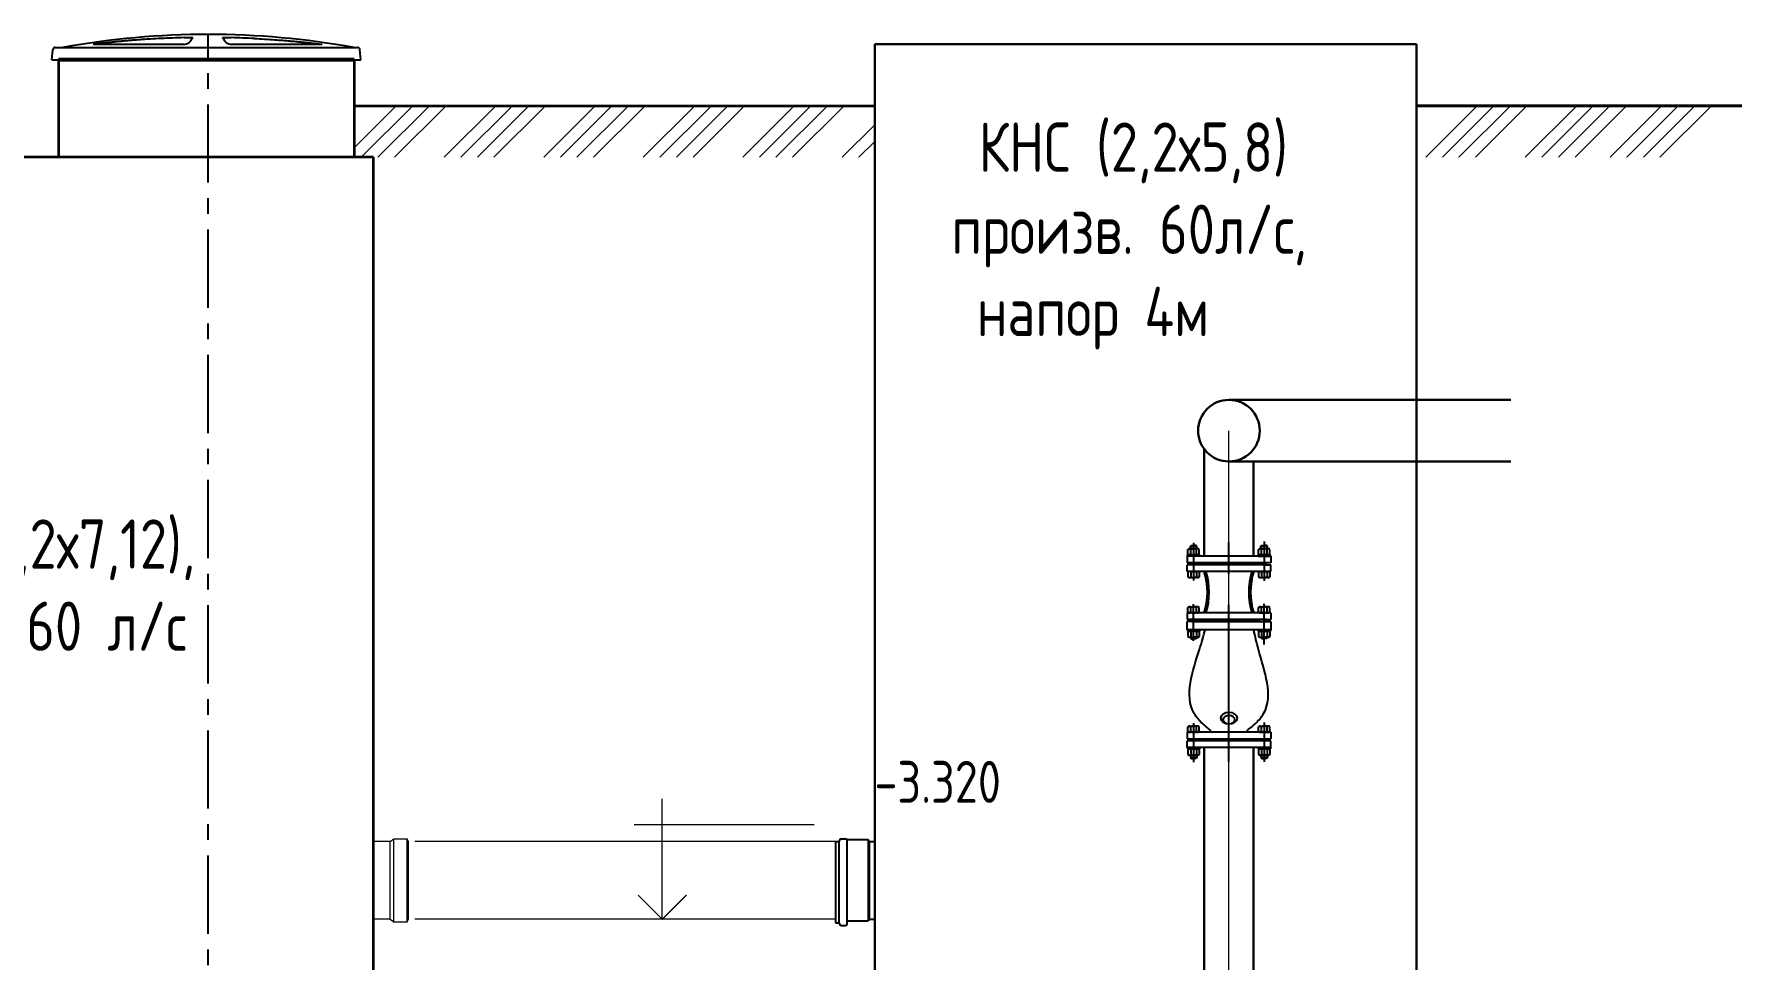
# Model space of a CAD drawing. Header units: millimetres. Extents: x 20530103 to 31271019, y 32092698 to 33532929.
# Drawn here: x 26694324 to 26701258, y 33071489 to 33075245 of the extents above; entities that cross this region are included whole.
import ezdxf

# ---------------------------------------------------------------- set-up
doc = ezdxf.new("R2010")
doc.units = ezdxf.units.MM
for name, pattern in [('CENTER', [50.8, 31.75, -6.35, 6.35, -6.35]), ('K5LT32784', [0]), ('K5LT_BASIC', [0]), ('K5LT_THIN', [0]), ('осевая', [50.8, 31.75, -6.35, 6.35, -6.35])]:
    doc.linetypes.add(name, pattern=pattern)
for name, color, linetype in [('CL', 1, 'CENTER'), ('G', 3, 'Continuous'), ('Mitat', 1, 'Continuous'), ('R', 1, 'Continuous'), ('Системный слой', 7, 'Continuous')]:
    doc.layers.add(name, color=color, linetype=linetype)
doc.layers.add('К0-элементы', color=7, linetype='Continuous', true_color=0x643232)
doc.layers.add('эколайн', color=7, linetype='Continuous', lineweight=30)
doc.styles.add('GOST 2.304', font='GOST.TTF')

msp = doc.modelspace()

# ---------------------------------------------------------------- linework, layer by layer
at = {"color": 1, "linetype": 'осевая', "lineweight": 25, "ltscale": 10}
msp.add_line((26695031.1065, 33069054.7504), (26695031.1233, 33075245.3227), dxfattribs=at)
at = {"lineweight": 30, "ltscale": 10}
for p, q in [((26697737.2372, 33075204.201), (26697737.2372, 33069354.201)), ((26699937.2372, 33075204.201), (26697737.2372, 33075204.201)), ((26699937.2372, 33069354.201), (26699937.2372, 33075204.201))]:
    msp.add_line(p, q, dxfattribs=at)
at = {"lineweight": 35}
for p, q in [((26694423.4141, 33075141.3212), (26694423.4141, 33074746.042)), ((26695623.4141, 33075141.3212), (26695623.4141, 33074746.042)), ((26695702.0601, 33074745.9122), (26692701.3529, 33074745.3492)), ((26695701.5271, 33069054.7509), (26695702.0601, 33074745.9122))]:
    msp.add_line(p, q, dxfattribs=at)
at = {"lineweight": 53}
msp.add_line((26695623.4141, 33075141.3212), (26694423.4141, 33075141.3212), dxfattribs=at)
at = {"lineweight": 40}
for p, q in [((26695623.4141, 33074953.7945), (26697737.2372, 33074954.201)), ((26699937.2372, 33074954.7488), (26701258.346, 33074954.7488))]:
    msp.add_line(p, q, dxfattribs=at)
at = {"lineweight": 20}
for p, q in [((26695623.4141, 33074784.1845), (26695793.0241, 33074953.7945)), ((26695652.4938, 33074745.9122), (26695860.3761, 33074953.7945)), ((26695719.8457, 33074745.9122), (26695927.728, 33074953.7945)), ((26695787.1978, 33074745.9122), (26695995.0801, 33074953.7945)), ((26695989.2533, 33074745.9122), (26696197.1357, 33074953.7945)), ((26696056.6053, 33074745.9122), (26696264.4876, 33074953.7945)), ((26696123.9572, 33074745.9122), (26696331.8396, 33074953.7945)), ((26696191.3093, 33074745.9122), (26696399.1917, 33074953.7945)), ((26696393.3649, 33074745.9122), (26696601.2472, 33074953.7945)), ((26696460.7168, 33074745.9122), (26696668.5991, 33074953.7945)), ((26696528.0688, 33074745.9122), (26696735.9511, 33074953.7945)), ((26696595.4209, 33074745.9122), (26696803.3032, 33074953.7945)), ((26696797.4764, 33074745.9122), (26697005.3587, 33074953.7945)), ((26696864.8283, 33074745.9122), (26697072.7107, 33074953.7945)), ((26696932.1803, 33074745.9122), (26697140.0626, 33074953.7945)), ((26696999.5324, 33074745.9122), (26697207.4147, 33074953.7945)), ((26697201.5879, 33074745.9122), (26697409.4702, 33074953.7945)), ((26697268.9399, 33074745.9122), (26697476.8222, 33074953.7945)), ((26697336.2918, 33074745.9122), (26697544.1741, 33074953.7945)), ((26697403.6439, 33074745.9122), (26697611.5262, 33074953.7945)), ((26699974.908, 33074745.9122), (26700183.7446, 33074954.7488)), ((26700042.26, 33074745.9122), (26700251.0966, 33074954.7488)), ((26700109.6119, 33074745.9122), (26700318.4485, 33074954.7488)), ((26700176.964, 33074745.9122), (26700385.8006, 33074954.7488)), ((26700379.0195, 33074745.9122), (26700587.8562, 33074954.7488)), ((26700446.3715, 33074745.9122), (26700655.2081, 33074954.7488)), ((26700513.7234, 33074745.9122), (26700722.5601, 33074954.7488)), ((26700581.0755, 33074745.9122), (26700789.9122, 33074954.7488)), ((26700723.7452, 33074745.9122), (26700932.5818, 33074954.7488)), ((26700791.0971, 33074745.9122), (26700999.9338, 33074954.7488)), ((26700858.4491, 33074745.9122), (26701067.2857, 33074954.7488)), ((26700925.8012, 33074745.9122), (26701134.6378, 33074954.7488)), ((26697605.6994, 33074745.9122), (26697737.2372, 33074877.4499)), ((26695622.9014, 33074834.7487), (26695622.9014, 33074834.7487)), ((26697673.0514, 33074745.9122), (26697737.2372, 33074810.098)), ((26699175.6519, 33069984.201), (26699175.6519, 33073636.2491)), ((26695843.6006, 33071968.7434), (26695839.3006, 33071979.7936)), ((26695843.6006, 33071653.7434), (26695843.6006, 33071968.7434)), ((26697578.2916, 33071969.4369), (26695870.4097, 33071969.3602)), ((26695839.3006, 33071642.6936), (26695843.6006, 33071653.7434)), ((26697578.2916, 33071654.3602), (26695870.4103, 33071654.3602))]:
    msp.add_line(p, q, dxfattribs=at)
at = {"lineweight": 30}
for p, q in [((26699175.6519, 33073761.2491), (26700320.9383, 33073761.2491)), ((26699075.6519, 33073126.537), (26699075.6519, 33073561.2491)), ((26699175.6519, 33073511.2491), (26700320.9383, 33073511.2491)), ((26699275.6519, 33073126.537), (26699275.6519, 33073511.2491)), ((26699075.6519, 33069984.201), (26699075.6519, 33072350.537)), ((26699275.6519, 33069984.201), (26699275.6519, 33072350.537))]:
    msp.add_line(p, q, dxfattribs=at)
at = {"color": 7}
for p, q in [((26699345.6519, 33073126.537), (26699005.6519, 33073126.537)), ((26699005.6519, 33073126.537), (26699005.6519, 33073099.537)), ((26699005.6519, 33073126.537), (26699005.6519, 33073099.537)), ((26699345.6519, 33073126.537), (26699345.6519, 33073099.537)), ((26699345.6519, 33073126.537), (26699345.6519, 33073099.537)), ((26699345.6519, 33073099.537), (26699005.6519, 33073099.537)), ((26699005.6519, 33073064.537), (26699005.6519, 33073091.537)), ((26699328.7498, 33073091.537), (26699005.6519, 33073091.537)), ((26699345.6519, 33073064.537), (26699005.6519, 33073064.537)), ((26699298.1296, 33073095.537), (26699053.1742, 33073095.537)), ((26699319.2891, 33073091.537), (26699345.6519, 33073091.537)), ((26699345.6519, 33073064.537), (26699345.6519, 33073091.537)), ((26699345.6519, 33072896.537), (26699005.6519, 33072896.537)), ((26699005.6519, 33072896.537), (26699005.6519, 33072869.537)), ((26699345.6519, 33072896.537), (26699345.6519, 33072869.537)), ((26699328.7498, 33072869.537), (26699005.6519, 33072869.537)), ((26699298.1296, 33072865.537), (26699053.1742, 33072865.537)), ((26699298.1296, 33072865.537), (26699053.1742, 33072865.537)), ((26699319.2891, 33072869.537), (26699345.6519, 33072869.537)), ((26699345.6519, 33072412.537), (26699005.6519, 33072412.537)), ((26699005.6519, 33072412.537), (26699005.6519, 33072385.537)), ((26699005.6519, 33072412.537), (26699005.6519, 33072385.537)), ((26699100.3249, 33072412.537), (26699100.3249, 33072421.0817)), ((26699250.9789, 33072412.537), (26699250.9789, 33072421.0817)), ((26699345.6519, 33072412.537), (26699345.6519, 33072385.537)), ((26699345.6519, 33072412.537), (26699345.6519, 33072385.537)), ((26699005.6519, 33072385.537), (26699345.6519, 33072385.537)), ((26699005.6519, 33072350.537), (26699005.6519, 33072377.537)), ((26699005.6519, 33072350.537), (26699005.6519, 33072377.537)), ((26699345.6519, 33072377.537), (26699005.6519, 33072377.537)), ((26699345.6519, 33072350.537), (26699005.6519, 33072350.537)), ((26699298.1296, 33072381.537), (26699053.1742, 33072381.537)), ((26699298.1296, 33072381.537), (26699067.6255, 33072381.537)), ((26699345.6519, 33072350.537), (26699345.6519, 33072377.537)), ((26699345.6519, 33072350.537), (26699345.6519, 33072377.537))]:
    msp.add_line(p, q, dxfattribs=at)
at = {"color": 7, "linetype": 'Continuous', "ltscale": 10}
for p, q in [((26699050.9853, 33073099.537), (26699053.1742, 33073095.537)), ((26699050.9853, 33073091.537), (26699053.1742, 33073095.537)), ((26699300.3186, 33073099.537), (26699298.1296, 33073095.537)), ((26699300.3186, 33073091.537), (26699298.1296, 33073095.537)), ((26699050.9853, 33072861.537), (26699005.6519, 33072861.537)), ((26699005.6519, 33072828.2036), (26699005.6519, 33072861.537)), ((26699345.6519, 33072828.2036), (26699005.6519, 33072828.2036)), ((26699024.8578, 33072861.537), (26699345.6519, 33072861.537)), ((26699050.9853, 33072869.537), (26699053.1742, 33072865.537)), ((26699050.9853, 33072861.537), (26699053.1742, 33072865.537)), ((26699300.3186, 33072869.537), (26699298.1296, 33072865.537)), ((26699300.3186, 33072861.537), (26699298.1296, 33072865.537)), ((26699345.6519, 33072861.537), (26699345.6519, 33072828.2036)), ((26699050.9853, 33072385.537), (26699053.1742, 33072381.537)), ((26699050.9853, 33072377.537), (26699053.1742, 33072381.537)), ((26699300.3186, 33072385.537), (26699298.1296, 33072381.537)), ((26699300.3186, 33072377.537), (26699298.1296, 33072381.537))]:
    msp.add_line(p, q, dxfattribs=at)
at = {"color": 7, "lineweight": 15}
for p, q in [((26695769.6006, 33071968.7436), (26695701.8522, 33071968.7436)), ((26695769.7977, 33071653.7436), (26695701.8455, 33071653.7436))]:
    msp.add_line(p, q, dxfattribs=at)
at = {"color": 7, "lineweight": 25}
for p, q in [((26697578.2916, 33071969.4369), (26697578.2916, 33071639.0369)), ((26697578.2916, 33071969.4369), (26697593.2916, 33071969.4369)), ((26697593.2916, 33071637.4369), (26697593.2916, 33071971.0369)), ((26697601.9916, 33071979.7369), (26697617.2916, 33071979.7369)), ((26697625.9916, 33071977.0488), (26697710.2916, 33071977.0488)), ((26697625.9916, 33071637.4369), (26697625.9916, 33071971.0369)), ((26697714.7372, 33071969.3488), (26697710.2916, 33071977.0488)), ((26697714.7372, 33071969.3488), (26697737.2372, 33071969.3488)), ((26697625.9916, 33071646.6488), (26697710.2916, 33071646.6488)), ((26697714.7372, 33071654.3488), (26697710.2916, 33071646.6488)), ((26697714.7372, 33071654.3488), (26697736.3576, 33071654.3488)), ((26697578.2916, 33071639.0369), (26697593.2916, 33071639.0369)), ((26697601.9916, 33071628.7369), (26697617.2916, 33071628.7369))]:
    msp.add_line(p, q, dxfattribs=at)
at = {"lineweight": 30}
msp.add_circle((26699175.6519, 33073636.2491), 125, dxfattribs=at)
at = {"color": 7}
for centre, start, end in [((26698809.6662, 33072980.537), 342.4329766, 17.5670234), ((26698816.9028, 33072980.537), 342.4329766, 17.5670234), ((26699534.4011, 33072980.537), 162.4329766, 197.5670234), ((26699541.6377, 33072980.537), 162.4329766, 197.5670234)]:
    msp.add_arc(centre, 278.3104, start, end, dxfattribs=at)
at = {"color": 7, "lineweight": 25}
for centre, start, end in [((26697601.9916, 33071971.0369), 90, 180), ((26697617.2916, 33071971.0369), 0, 90), ((26697601.9916, 33071637.4369), 180, 270), ((26697617.2916, 33071637.4369), 270, 0)]:
    msp.add_arc(centre, 8.7, start, end, dxfattribs=at)
at = {"color": 7, "linetype": 'Continuous', "ltscale": 10}
for centre, major_axis, ratio in [((26699175.6519, 33072469.4159), (32.8293, 0), 0.753433911), ((26699175.6519, 33072463.2651), (23.1672, 0), 0.802164591)]:
    msp.add_ellipse(centre, major_axis=major_axis, ratio=ratio, dxfattribs=at)
for points in [[(26699100.3249, 33072421.0817), (26699066.6132, 33072449.6553), (26699034.9611, 33072488.3326), (26699056.0622, 33072748.5176), (26699079.5286, 33072828.2036)], [(26699250.9789, 33072421.0817), (26699284.6906, 33072449.6553), (26699316.3427, 33072488.3326), (26699295.2416, 33072748.5176), (26699276.3843, 33072828.2036)]]:
    msp.add_spline(points, degree=3, dxfattribs=at)
at = {"layer": 'CL', "color": 251, "ltscale": 25}
for p, q in [((26699032.3186, 33073180.6467), (26699032.3186, 33073028.863)), ((26699032.3186, 33072783.8406), (26699032.3186, 33072932.2109))]:
    msp.add_line(p, q, dxfattribs=at)
at = {"layer": 'CL', "color": 7, "ltscale": 20}
msp.add_line((26699175.6519, 33072293.9724), (26699175.6519, 33073182.904), dxfattribs=at)
at = {"layer": 'CL', "color": 251, "ltscale": 20}
for p, q in [((26699318.9853, 33073186.1823), (26699318.9853, 33073027.2892)), ((26699318.9853, 33072769.0795), (26699318.9853, 33072933.7847)), ((26699032.3186, 33072449.5823), (26699032.3186, 33072291.0314)), ((26699032.3186, 33072441.537), (26699032.3186, 33072369.3341)), ((26699318.9853, 33072452.6008), (26699318.9853, 33072291.9039))]:
    msp.add_line(p, q, dxfattribs=at)
at = {"layer": 'G', "color": 7, "linetype": 'K5LT_BASIC'}
for p, q in [((26699007.4152, 33073126.537), (26699007.4152, 33073132.3703)), ((26699007.4152, 33073132.3703), (26699032.3186, 33073132.3703)), ((26699057.222, 33073126.537), (26699007.4152, 33073126.537)), ((26699009.2246, 33073154.2884), (26699013.9853, 33073157.037)), ((26699009.2246, 33073135.1189), (26699009.2246, 33073154.2884)), ((26699013.9853, 33073132.3703), (26699009.2246, 33073135.1189)), ((26699013.9853, 33073157.037), (26699032.3186, 33073157.037)), ((26699032.3186, 33073132.3703), (26699013.9853, 33073132.3703)), ((26699018.9853, 33073167.5427), (26699022.3186, 33073170.876)), ((26699018.9853, 33073157.037), (26699018.9853, 33073167.5427)), ((26699018.9853, 33073167.5427), (26699032.3186, 33073167.5427)), ((26699020.7716, 33073135.1189), (26699020.7716, 33073154.2884)), ((26699022.3186, 33073170.876), (26699032.3186, 33073170.876)), ((26699031.2075, 33073126.537), (26699029.0843, 33073132.3703)), ((26699042.3186, 33073170.876), (26699032.3186, 33073170.876)), ((26699045.6519, 33073167.5427), (26699032.3186, 33073167.5427)), ((26699050.6519, 33073157.037), (26699032.3186, 33073157.037)), ((26699057.222, 33073132.3703), (26699032.3186, 33073132.3703)), ((26699032.3186, 33073132.3703), (26699050.6519, 33073132.3703)), ((26699033.4297, 33073132.3703), (26699035.5529, 33073126.537)), ((26699045.6519, 33073167.5427), (26699042.3186, 33073170.876)), ((26699043.8656, 33073135.1189), (26699043.8656, 33073154.2884)), ((26699045.6519, 33073157.037), (26699045.6519, 33073167.5427)), ((26699055.4126, 33073154.2884), (26699050.6519, 33073157.037)), ((26699050.6519, 33073132.3703), (26699055.4126, 33073135.1189)), ((26699055.4126, 33073135.1189), (26699055.4126, 33073154.2884)), ((26699057.222, 33073126.537), (26699057.222, 33073132.3703)), ((26699294.0818, 33073132.3703), (26699318.9853, 33073132.3703)), ((26699294.0818, 33073126.537), (26699294.0818, 33073132.3703)), ((26699294.0818, 33073126.537), (26699343.8887, 33073126.537)), ((26699295.8912, 33073154.2884), (26699300.6519, 33073157.037)), ((26699295.8912, 33073135.1189), (26699295.8912, 33073154.2884)), ((26699300.6519, 33073132.3703), (26699295.8912, 33073135.1189)), ((26699300.6519, 33073157.037), (26699318.9853, 33073157.037)), ((26699318.9853, 33073132.3703), (26699300.6519, 33073132.3703)), ((26699305.6519, 33073167.5427), (26699308.9853, 33073170.876)), ((26699305.6519, 33073157.037), (26699305.6519, 33073167.5427)), ((26699305.6519, 33073167.5427), (26699318.9853, 33073167.5427)), ((26699307.4383, 33073135.1189), (26699307.4383, 33073154.2884)), ((26699308.9853, 33073170.876), (26699318.9853, 33073170.876)), ((26699317.8741, 33073132.3703), (26699315.751, 33073126.537)), ((26699328.9853, 33073170.876), (26699318.9853, 33073170.876)), ((26699332.3186, 33073167.5427), (26699318.9853, 33073167.5427)), ((26699337.3186, 33073157.037), (26699318.9853, 33073157.037)), ((26699318.9853, 33073132.3703), (26699337.3186, 33073132.3703)), ((26699343.8887, 33073132.3703), (26699318.9853, 33073132.3703)), ((26699320.0964, 33073126.537), (26699322.2195, 33073132.3703)), ((26699332.3186, 33073167.5427), (26699328.9853, 33073170.876)), ((26699330.5323, 33073135.1189), (26699330.5323, 33073154.2884)), ((26699332.3186, 33073157.037), (26699332.3186, 33073167.5427)), ((26699342.0793, 33073154.2884), (26699337.3186, 33073157.037)), ((26699337.3186, 33073132.3703), (26699342.0793, 33073135.1189)), ((26699342.0793, 33073135.1189), (26699342.0793, 33073154.2884)), ((26699343.8887, 33073126.537), (26699343.8887, 33073132.3703)), ((26699013.9853, 33073064.537), (26699009.2246, 33073061.7884)), ((26699009.2246, 33073061.7884), (26699009.2246, 33073042.6189)), ((26699009.2246, 33073042.6189), (26699013.9853, 33073039.8703)), ((26699050.6519, 33073064.537), (26699013.9853, 33073064.537)), ((26699013.9853, 33073039.8703), (26699032.3186, 33073039.8703)), ((26699020.7716, 33073061.7884), (26699020.7716, 33073042.6189)), ((26699050.6519, 33073039.8703), (26699032.3186, 33073039.8703)), ((26699043.8656, 33073061.7884), (26699043.8656, 33073042.6189)), ((26699050.6519, 33073064.537), (26699055.4126, 33073061.7884)), ((26699055.4126, 33073042.6189), (26699050.6519, 33073039.8703)), ((26699055.4126, 33073061.7884), (26699055.4126, 33073042.6189)), ((26699300.6519, 33073064.537), (26699295.8912, 33073061.7884)), ((26699295.8912, 33073061.7884), (26699295.8912, 33073042.6189)), ((26699295.8912, 33073042.6189), (26699300.6519, 33073039.8703)), ((26699300.6519, 33073064.537), (26699337.3186, 33073064.537)), ((26699300.6519, 33073039.8703), (26699318.9853, 33073039.8703)), ((26699307.4383, 33073061.7884), (26699307.4383, 33073042.6189)), ((26699337.3186, 33073039.8703), (26699318.9853, 33073039.8703)), ((26699330.5323, 33073061.7884), (26699330.5323, 33073042.6189)), ((26699337.3186, 33073064.537), (26699342.0793, 33073061.7884)), ((26699342.0793, 33073042.6189), (26699337.3186, 33073039.8703)), ((26699342.0793, 33073061.7884), (26699342.0793, 33073042.6189)), ((26699009.2246, 33072918.4551), (26699013.9853, 33072921.2036)), ((26699009.2246, 33072899.2855), (26699009.2246, 33072918.4551)), ((26699013.9853, 33072896.537), (26699009.2246, 33072899.2855)), ((26699013.9853, 33072921.2036), (26699032.3186, 33072921.2036)), ((26699050.6519, 33072896.537), (26699013.9853, 33072896.537)), ((26699020.7716, 33072899.2855), (26699020.7716, 33072918.4551)), ((26699050.6519, 33072921.2036), (26699032.3186, 33072921.2036)), ((26699043.8656, 33072899.2855), (26699043.8656, 33072918.4551)), ((26699055.4126, 33072918.4551), (26699050.6519, 33072921.2036)), ((26699050.6519, 33072896.537), (26699055.4126, 33072899.2855)), ((26699055.4126, 33072899.2855), (26699055.4126, 33072918.4551)), ((26699295.8912, 33072918.4551), (26699300.6519, 33072921.2036)), ((26699295.8912, 33072899.2855), (26699295.8912, 33072918.4551)), ((26699300.6519, 33072896.537), (26699295.8912, 33072899.2855)), ((26699300.6519, 33072921.2036), (26699318.9853, 33072921.2036)), ((26699300.6519, 33072896.537), (26699337.3186, 33072896.537)), ((26699307.4383, 33072899.2855), (26699307.4383, 33072918.4551)), ((26699337.3186, 33072921.2036), (26699318.9853, 33072921.2036)), ((26699330.5323, 33072899.2855), (26699330.5323, 33072918.4551)), ((26699342.0793, 33072918.4551), (26699337.3186, 33072921.2036)), ((26699337.3186, 33072896.537), (26699342.0793, 33072899.2855)), ((26699342.0793, 33072899.2855), (26699342.0793, 33072918.4551)), ((26699007.4152, 33072828.2036), (26699007.4152, 33072822.3703)), ((26699057.222, 33072828.2036), (26699007.4152, 33072828.2036)), ((26699031.2075, 33072828.2036), (26699029.0843, 33072822.3703)), ((26699033.4297, 33072822.3703), (26699035.5529, 33072828.2036)), ((26699057.222, 33072828.2036), (26699057.222, 33072822.3703)), ((26699294.0818, 33072828.2036), (26699343.8887, 33072828.2036)), ((26699294.0818, 33072828.2036), (26699294.0818, 33072822.3703)), ((26699317.8741, 33072822.3703), (26699315.751, 33072828.2036)), ((26699320.0964, 33072828.2036), (26699322.2195, 33072822.3703)), ((26699343.8887, 33072828.2036), (26699343.8887, 33072822.3703)), ((26699007.4152, 33072822.3703), (26699032.3186, 33072822.3703)), ((26699013.9853, 33072822.3703), (26699009.2246, 33072819.6217)), ((26699009.2246, 33072819.6217), (26699009.2246, 33072800.4522)), ((26699009.2246, 33072800.4522), (26699013.9853, 33072797.7036)), ((26699032.3186, 33072822.3703), (26699013.9853, 33072822.3703)), ((26699013.9853, 33072797.7036), (26699032.3186, 33072797.7036)), ((26699018.9853, 33072797.7036), (26699018.9853, 33072794.6679)), ((26699018.9853, 33072794.6679), (26699022.3186, 33072791.3345)), ((26699018.9853, 33072794.6679), (26699032.3186, 33072794.6679)), ((26699020.7716, 33072819.6217), (26699020.7716, 33072800.4522)), ((26699022.3186, 33072791.3345), (26699032.3186, 33072791.3345)), ((26699057.222, 33072822.3703), (26699032.3186, 33072822.3703)), ((26699032.3186, 33072822.3703), (26699050.6519, 33072822.3703)), ((26699050.6519, 33072797.7036), (26699032.3186, 33072797.7036)), ((26699045.6519, 33072794.6679), (26699032.3186, 33072794.6679)), ((26699042.3186, 33072791.3345), (26699032.3186, 33072791.3345)), ((26699045.6519, 33072794.6679), (26699042.3186, 33072791.3345)), ((26699043.8656, 33072819.6217), (26699043.8656, 33072800.4522)), ((26699045.6519, 33072797.7036), (26699045.6519, 33072794.6679)), ((26699050.6519, 33072822.3703), (26699055.4126, 33072819.6217)), ((26699055.4126, 33072800.4522), (26699050.6519, 33072797.7036)), ((26699055.4126, 33072819.6217), (26699055.4126, 33072800.4522)), ((26699294.0818, 33072822.3703), (26699318.9853, 33072822.3703)), ((26699300.6519, 33072822.3703), (26699295.8912, 33072819.6217)), ((26699295.8912, 33072819.6217), (26699295.8912, 33072800.4522)), ((26699295.8912, 33072800.4522), (26699300.6519, 33072797.7036)), ((26699318.9853, 33072822.3703), (26699300.6519, 33072822.3703)), ((26699300.6519, 33072797.7036), (26699318.9853, 33072797.7036)), ((26699305.6519, 33072797.7036), (26699305.6519, 33072796.5106)), ((26699305.6519, 33072796.5106), (26699318.9853, 33072796.5106)), ((26699305.6519, 33072796.5106), (26699308.9853, 33072793.1773)), ((26699307.4383, 33072819.6217), (26699307.4383, 33072800.4522)), ((26699308.9853, 33072793.1773), (26699318.9853, 33072793.1773)), ((26699318.9853, 33072822.3703), (26699337.3186, 33072822.3703)), ((26699343.8887, 33072822.3703), (26699318.9853, 33072822.3703)), ((26699337.3186, 33072797.7036), (26699318.9853, 33072797.7036)), ((26699332.3186, 33072796.5106), (26699318.9853, 33072796.5106)), ((26699328.9853, 33072793.1773), (26699318.9853, 33072793.1773)), ((26699332.3186, 33072796.5106), (26699328.9853, 33072793.1773)), ((26699330.5323, 33072819.6217), (26699330.5323, 33072800.4522)), ((26699332.3186, 33072797.7036), (26699332.3186, 33072796.5106)), ((26699337.3186, 33072822.3703), (26699342.0793, 33072819.6217)), ((26699342.0793, 33072800.4522), (26699337.3186, 33072797.7036)), ((26699342.0793, 33072819.6217), (26699342.0793, 33072800.4522)), ((26699009.2246, 33072434.4551), (26699013.9853, 33072437.2036)), ((26699009.2246, 33072415.2855), (26699009.2246, 33072434.4551)), ((26699013.9853, 33072412.537), (26699009.2246, 33072415.2855)), ((26699013.9853, 33072437.2036), (26699032.3186, 33072437.2036)), ((26699050.6519, 33072412.537), (26699013.9853, 33072412.537)), ((26699020.7716, 33072415.2855), (26699020.7716, 33072434.4551)), ((26699050.6519, 33072437.2036), (26699032.3186, 33072437.2036)), ((26699043.8656, 33072415.2855), (26699043.8656, 33072434.4551)), ((26699055.4126, 33072434.4551), (26699050.6519, 33072437.2036)), ((26699050.6519, 33072412.537), (26699055.4126, 33072415.2855)), ((26699055.4126, 33072415.2855), (26699055.4126, 33072434.4551)), ((26699295.8912, 33072434.4551), (26699300.6519, 33072437.2036)), ((26699295.8912, 33072415.2855), (26699295.8912, 33072434.4551)), ((26699300.6519, 33072412.537), (26699295.8912, 33072415.2855)), ((26699300.6519, 33072437.2036), (26699318.9853, 33072437.2036)), ((26699300.6519, 33072412.537), (26699337.3186, 33072412.537)), ((26699307.4383, 33072415.2855), (26699307.4383, 33072434.4551)), ((26699337.3186, 33072437.2036), (26699318.9853, 33072437.2036)), ((26699330.5323, 33072415.2855), (26699330.5323, 33072434.4551)), ((26699342.0793, 33072434.4551), (26699337.3186, 33072437.2036)), ((26699337.3186, 33072412.537), (26699342.0793, 33072415.2855)), ((26699342.0793, 33072415.2855), (26699342.0793, 33072434.4551)), ((26699007.4152, 33072350.537), (26699007.4152, 33072344.7036)), ((26699057.222, 33072350.537), (26699007.4152, 33072350.537)), ((26699007.4152, 33072344.7036), (26699032.3186, 33072344.7036)), ((26699013.9853, 33072344.7036), (26699009.2246, 33072341.9551)), ((26699009.2246, 33072341.9551), (26699009.2246, 33072322.7855)), ((26699032.3186, 33072344.7036), (26699013.9853, 33072344.7036)), ((26699020.7716, 33072341.9551), (26699020.7716, 33072322.7855)), ((26699031.2075, 33072350.537), (26699029.0843, 33072344.7036)), ((26699057.222, 33072344.7036), (26699032.3186, 33072344.7036)), ((26699032.3186, 33072344.7036), (26699050.6519, 33072344.7036)), ((26699033.4297, 33072344.7036), (26699035.5529, 33072350.537)), ((26699043.8656, 33072341.9551), (26699043.8656, 33072322.7855)), ((26699050.6519, 33072344.7036), (26699055.4126, 33072341.9551)), ((26699055.4126, 33072341.9551), (26699055.4126, 33072322.7855)), ((26699057.222, 33072350.537), (26699057.222, 33072344.7036)), ((26699294.0818, 33072350.537), (26699343.8887, 33072350.537)), ((26699294.0818, 33072350.537), (26699294.0818, 33072344.7036)), ((26699294.0818, 33072344.7036), (26699318.9853, 33072344.7036)), ((26699300.6519, 33072344.7036), (26699295.8912, 33072341.9551)), ((26699295.8912, 33072341.9551), (26699295.8912, 33072322.7855)), ((26699318.9853, 33072344.7036), (26699300.6519, 33072344.7036)), ((26699307.4383, 33072341.9551), (26699307.4383, 33072322.7855)), ((26699317.8741, 33072344.7036), (26699315.751, 33072350.537)), ((26699318.9853, 33072344.7036), (26699337.3186, 33072344.7036)), ((26699343.8887, 33072344.7036), (26699318.9853, 33072344.7036)), ((26699320.0964, 33072350.537), (26699322.2195, 33072344.7036)), ((26699330.5323, 33072341.9551), (26699330.5323, 33072322.7855)), ((26699337.3186, 33072344.7036), (26699342.0793, 33072341.9551)), ((26699342.0793, 33072341.9551), (26699342.0793, 33072322.7855)), ((26699343.8887, 33072350.537), (26699343.8887, 33072344.7036)), ((26699009.2246, 33072322.7855), (26699013.9853, 33072320.037)), ((26699013.9853, 33072320.037), (26699032.3186, 33072320.037)), ((26699018.9853, 33072320.037), (26699018.9853, 33072309.5312)), ((26699018.9853, 33072309.5312), (26699022.3186, 33072306.1979)), ((26699018.9853, 33072309.5312), (26699032.3186, 33072309.5312)), ((26699022.3186, 33072306.1979), (26699032.3186, 33072306.1979)), ((26699050.6519, 33072320.037), (26699032.3186, 33072320.037)), ((26699045.6519, 33072309.5312), (26699032.3186, 33072309.5312)), ((26699042.3186, 33072306.1979), (26699032.3186, 33072306.1979)), ((26699045.6519, 33072309.5312), (26699042.3186, 33072306.1979)), ((26699045.6519, 33072320.037), (26699045.6519, 33072309.5312)), ((26699055.4126, 33072322.7855), (26699050.6519, 33072320.037)), ((26699295.8912, 33072322.7855), (26699300.6519, 33072320.037)), ((26699300.6519, 33072320.037), (26699318.9853, 33072320.037)), ((26699305.6519, 33072320.037), (26699305.6519, 33072309.5312)), ((26699305.6519, 33072309.5312), (26699318.9853, 33072309.5312)), ((26699305.6519, 33072309.5312), (26699308.9853, 33072306.1979)), ((26699308.9853, 33072306.1979), (26699318.9853, 33072306.1979)), ((26699337.3186, 33072320.037), (26699318.9853, 33072320.037)), ((26699332.3186, 33072309.5312), (26699318.9853, 33072309.5312)), ((26699328.9853, 33072306.1979), (26699318.9853, 33072306.1979)), ((26699332.3186, 33072309.5312), (26699328.9853, 33072306.1979)), ((26699332.3186, 33072320.037), (26699332.3186, 33072309.5312)), ((26699342.0793, 33072322.7855), (26699337.3186, 33072320.037))]:
    msp.add_line(p, q, dxfattribs=at)
for centre, radius, start, end in [((26699015.5587, 33073150.7766), 6.2854, 33.96718312, 128.97997469), ((26699015.5587, 33073138.6306), 6.2854, 231.02002577, 326.0328141), ((26699032.3186, 33073131.4077), 25.6293, 90, 116.77833882), ((26699032.3186, 33073157.9996), 25.6293, 243.22166146, 270), ((26699032.3186, 33073131.4077), 25.6293, 63.22166118, 90), ((26699032.3186, 33073157.9996), 25.6293, 270, 296.77833854), ((26699049.0784, 33073150.7766), 6.2854, 51.02002531, 146.03281688), ((26699049.0784, 33073138.6306), 6.2854, 213.9671859, 308.97997423), ((26699302.2254, 33073150.7766), 6.2854, 33.96718312, 128.97997469), ((26699302.2254, 33073138.6306), 6.2854, 231.02002577, 326.0328141), ((26699318.9853, 33073131.4077), 25.6293, 90, 116.77833882), ((26699318.9853, 33073157.9996), 25.6293, 243.22166146, 270), ((26699318.9853, 33073131.4077), 25.6293, 63.22166118, 90), ((26699318.9853, 33073157.9996), 25.6293, 270, 296.77833854), ((26699335.7451, 33073150.7766), 6.2854, 51.02002531, 146.03281688), ((26699335.7451, 33073138.6306), 6.2854, 213.9671859, 308.97997423), ((26699015.5587, 33073058.2766), 6.2854, 33.9671859, 128.97997423), ((26699015.5587, 33073046.1306), 6.2854, 231.02002531, 326.03281688), ((26699032.3186, 33073038.9077), 25.6293, 90, 116.77833854), ((26699032.3186, 33073065.4995), 25.6293, 243.22166118, 270), ((26699032.3186, 33073038.9077), 25.6293, 63.22166146, 90), ((26699032.3186, 33073065.4995), 25.6293, 270, 296.77833882), ((26699049.0784, 33073058.2766), 6.2854, 51.02002577, 146.0328141), ((26699049.0784, 33073046.1306), 6.2854, 213.96718312, 308.97997469), ((26699302.2254, 33073058.2766), 6.2854, 33.9671859, 128.97997423), ((26699302.2254, 33073046.1306), 6.2854, 231.02002531, 326.03281688), ((26699318.9853, 33073038.9077), 25.6293, 90, 116.77833854), ((26699318.9853, 33073065.4995), 25.6293, 243.22166118, 270), ((26699318.9853, 33073038.9077), 25.6293, 63.22166146, 90), ((26699318.9853, 33073065.4995), 25.6293, 270, 296.77833882), ((26699335.7451, 33073058.2766), 6.2854, 51.02002577, 146.0328141), ((26699335.7451, 33073046.1306), 6.2854, 213.96718312, 308.97997469), ((26699015.5587, 33072914.9433), 6.2854, 33.96718312, 128.97997469), ((26699015.5587, 33072902.7973), 6.2854, 231.02002577, 326.0328141), ((26699032.3186, 33072895.5744), 25.6293, 90, 116.77833882), ((26699032.3186, 33072922.1662), 25.6293, 243.22166146, 270), ((26699032.3186, 33072895.5744), 25.6293, 63.22166118, 90), ((26699032.3186, 33072922.1662), 25.6293, 270, 296.77833854), ((26699049.0784, 33072914.9433), 6.2854, 51.02002531, 146.03281688), ((26699049.0784, 33072902.7973), 6.2854, 213.9671859, 308.97997423), ((26699302.2254, 33072914.9433), 6.2854, 33.96718312, 128.97997469), ((26699302.2254, 33072902.7973), 6.2854, 231.02002577, 326.0328141), ((26699318.9853, 33072895.5744), 25.6293, 90, 116.77833882), ((26699318.9853, 33072922.1662), 25.6293, 243.22166146, 270), ((26699318.9853, 33072895.5744), 25.6293, 63.22166118, 90), ((26699318.9853, 33072922.1662), 25.6293, 270, 296.77833854), ((26699335.7451, 33072914.9433), 6.2854, 51.02002531, 146.03281688), ((26699335.7451, 33072902.7973), 6.2854, 213.9671859, 308.97997423), ((26699015.5587, 33072816.11), 6.2854, 33.9671859, 128.97997423), ((26699015.5587, 33072803.964), 6.2854, 231.02002531, 326.03281688), ((26699032.3186, 33072796.741), 25.6293, 90, 116.77833854), ((26699032.3186, 33072823.3329), 25.6293, 243.22166118, 270), ((26699032.3186, 33072796.741), 25.6293, 63.22166146, 90), ((26699032.3186, 33072823.3329), 25.6293, 270, 296.77833882), ((26699049.0784, 33072816.11), 6.2854, 51.02002577, 146.0328141), ((26699049.0784, 33072803.964), 6.2854, 213.96718312, 308.97997469), ((26699302.2254, 33072816.11), 6.2854, 33.9671859, 128.97997423), ((26699302.2254, 33072803.964), 6.2854, 231.02002531, 326.03281688), ((26699318.9853, 33072796.741), 25.6293, 90, 116.77833854), ((26699318.9853, 33072823.3329), 25.6293, 243.22166118, 270), ((26699318.9853, 33072796.741), 25.6293, 63.22166146, 90), ((26699318.9853, 33072823.3329), 25.6293, 270, 296.77833882), ((26699335.7451, 33072816.11), 6.2854, 51.02002577, 146.0328141), ((26699335.7451, 33072803.964), 6.2854, 213.96718312, 308.97997469), ((26699015.5587, 33072430.9433), 6.2854, 33.96718312, 128.97997469), ((26699015.5587, 33072418.7973), 6.2854, 231.02002577, 326.0328141), ((26699032.3186, 33072411.5744), 25.6293, 90, 116.77833882), ((26699032.3186, 33072438.1662), 25.6293, 243.22166146, 270), ((26699032.3186, 33072411.5744), 25.6293, 63.22166118, 90), ((26699032.3186, 33072438.1662), 25.6293, 270, 296.77833854), ((26699049.0784, 33072430.9433), 6.2854, 51.02002531, 146.03281688), ((26699049.0784, 33072418.7973), 6.2854, 213.9671859, 308.97997423), ((26699302.2254, 33072430.9433), 6.2854, 33.96718312, 128.97997469), ((26699302.2254, 33072418.7973), 6.2854, 231.02002577, 326.0328141), ((26699318.9853, 33072411.5744), 25.6293, 90, 116.77833882), ((26699318.9853, 33072438.1662), 25.6293, 243.22166146, 270), ((26699318.9853, 33072411.5744), 25.6293, 63.22166118, 90), ((26699318.9853, 33072438.1662), 25.6293, 270, 296.77833854), ((26699335.7451, 33072430.9433), 6.2854, 51.02002531, 146.03281688), ((26699335.7451, 33072418.7973), 6.2854, 213.9671859, 308.97997423), ((26699015.5587, 33072338.4433), 6.2854, 33.9671859, 128.97997423), ((26699032.3186, 33072319.0744), 25.6293, 90, 116.77833854), ((26699032.3186, 33072319.0744), 25.6293, 63.22166146, 90), ((26699049.0784, 33072338.4433), 6.2854, 51.02002577, 146.0328141), ((26699302.2254, 33072338.4433), 6.2854, 33.9671859, 128.97997423), ((26699318.9853, 33072319.0744), 25.6293, 90, 116.77833854), ((26699318.9853, 33072319.0744), 25.6293, 63.22166146, 90), ((26699335.7451, 33072338.4433), 6.2854, 51.02002577, 146.0328141), ((26699015.5587, 33072326.2973), 6.2854, 231.02002531, 326.03281688), ((26699032.3186, 33072345.6662), 25.6293, 243.22166118, 270), ((26699032.3186, 33072345.6662), 25.6293, 270, 296.77833882), ((26699049.0784, 33072326.2973), 6.2854, 213.96718312, 308.97997469), ((26699302.2254, 33072326.2973), 6.2854, 231.02002531, 326.03281688), ((26699318.9853, 33072345.6662), 25.6293, 243.22166118, 270), ((26699318.9853, 33072345.6662), 25.6293, 270, 296.77833882), ((26699335.7451, 33072326.2973), 6.2854, 213.96718312, 308.97997469)]:
    msp.add_arc(centre, radius, start, end, dxfattribs=at)
at = {"layer": 'Mitat', "color": 7, "lineweight": 25}
for p, q in [((26697710.2916, 33071977.0488), (26697710.2916, 33071646.6488)), ((26697714.7372, 33071969.3488), (26697714.7372, 33071654.3488))]:
    msp.add_line(p, q, dxfattribs=at)
at = {"layer": 'R', "color": 7, "linetype": 'K5LT_THIN'}
for p, q in [((26699020.3353, 33073157.037), (26699020.3353, 33073167.5427)), ((26699044.3019, 33073157.037), (26699044.3019, 33073167.5427)), ((26699307.0019, 33073157.037), (26699307.0019, 33073167.5427)), ((26699330.9686, 33073157.037), (26699330.9686, 33073167.5427)), ((26699020.3353, 33072797.7036), (26699020.3353, 33072794.6679)), ((26699044.3019, 33072797.7036), (26699044.3019, 33072794.6679)), ((26699307.0019, 33072797.7036), (26699307.0019, 33072796.5106)), ((26699330.9686, 33072797.7036), (26699330.9686, 33072796.5106)), ((26699020.3353, 33072320.037), (26699020.3353, 33072309.5312)), ((26699044.3019, 33072320.037), (26699044.3019, 33072309.5312)), ((26699307.0019, 33072320.037), (26699307.0019, 33072309.5312)), ((26699330.9686, 33072320.037), (26699330.9686, 33072309.5312))]:
    msp.add_line(p, q, dxfattribs=at)
at = {"layer": 'К0-элементы', "color": 7, "linetype": 'K5LT32784', "lineweight": 20}
for p, q in [((26695769.6006, 33071968.7436), (26695785.2006, 33071979.7936)), ((26695769.6006, 33071653.7436), (26695769.6006, 33071968.7436)), ((26695785.2006, 33071979.7936), (26695839.3006, 33071979.7936)), ((26695785.2006, 33071642.6936), (26695785.2006, 33071979.7936)), ((26695839.3006, 33071642.6936), (26695839.3006, 33071979.7936)), ((26695769.7977, 33071653.7436), (26695785.2006, 33071642.6936)), ((26695785.2006, 33071642.6936), (26695839.4977, 33071642.6936))]:
    msp.add_line(p, q, dxfattribs=at)
at = {"layer": 'Системный слой', "color": 7, "lineweight": 25}
for p, q in [((26694409.5775, 33075191.3212), (26694873.4141, 33075191.3212)), ((26694931.4874, 33075204.0906), (26694566.545, 33075204.0906)), ((26694873.4141, 33075191.3212), (26695637.2508, 33075191.3212)), ((26694966.5652, 33075231.209), (26694965.3164, 33075227.7779)), ((26695092.0735, 33075227.7779), (26695090.8246, 33075231.209)), ((26695490.8449, 33075204.0906), (26695125.9024, 33075204.0906)), ((26694396.0397, 33075141.3212), (26694399.6155, 33075182.1927)), ((26694396.0397, 33075141.3212), (26694873.4141, 33075141.3212)), ((26694873.4141, 33075141.3212), (26695650.7886, 33075141.3212)), ((26695650.7886, 33075141.3212), (26695647.2128, 33075182.1927))]:
    msp.add_line(p, q, dxfattribs=at)
for centre, radius, start, end in [((26694409.5775, 33075181.3212), 10, 90, 174.9999999), ((26695031.1233, 33071929.4147), 3314.9617, 79.73536633, 100.26463367), ((26694931.4874, 33075240.0906), 36, 270, 340.00000002), ((26695125.9024, 33075240.0906), 36, 199.99999998, 270), ((26695637.2508, 33075181.3212), 10, 5.0000001, 90)]:
    msp.add_arc(centre, radius, start, end, dxfattribs=at)
for start_param, end_param in [(-1.544362263, -1.518731112), (-1.622861542, -1.597230391)]:
    msp.add_ellipse((26695028.6949, 33071820.8131), major_axis=(-3630.5359, 0), ratio=0.939692621, start_param=start_param, end_param=end_param, dxfattribs=at)
for points, knots in [([(26694839.7557, 33075227.7779), (26694825.5745, 33075227.0834), (26694800.8106, 33075225.7332), (26694772.5389, 33075223.9154), (26694748.0775, 33075222.2059), (26694727.5359, 33075220.6565), (26694707.3248, 33075218.9934), (26694694.3642, 33075217.875), (26694685.0275, 33075217.0451), (26694675.9054, 33075216.2113), (26694667.0707, 33075215.3816), (26694658.5287, 33075214.5586), (26694650.4293, 33075213.7592), (26694642.7057, 33075212.9794), (26694635.4402, 33075212.23), (26694628.5655, 33075211.5065), (26694622.1632, 33075210.8199), (26694616.0848, 33075210.1565), (26694610.3721, 33075209.5222), (26694604.9925, 33075208.9151), (26694600.1003, 33075208.3543), (26694595.6153, 33075207.8326), (26694591.617, 33075207.361), (26694588.0276, 33075206.9319), (26694584.9263, 33075206.5565), (26694582.1586, 33075206.2174), (26694579.7296, 33075205.9163), (26694577.5751, 33075205.6459), (26694575.7818, 33075205.4182), (26694574.2689, 33075205.2237), (26694573.0461, 33075205.0647), (26694572.0373, 33075204.932), (26694571.2504, 33075204.8273), (26694570.5956, 33075204.7392), (26694570.0438, 33075204.6642), (26694569.5552, 33075204.597), (26694569.1439, 33075204.5398), (26694568.7911, 33075204.4901), (26694568.4966, 33075204.4482), (26694568.164, 33075204.4002), (26694567.8699, 33075204.3569), (26694567.6056, 33075204.317), (26694567.4077, 33075204.2867), (26694567.2482, 33075204.2616), (26694567.1178, 33075204.2405), (26694567.0136, 33075204.2234), (26694566.9056, 33075204.2051), (26694566.7995, 33075204.1864), (26694566.7086, 33075204.1696), (26694566.6242, 33075204.1531), (26694566.5417, 33075204.1353), (26694566.4732, 33075204.1172), (26694566.442, 33075204.1021), (26694566.4625, 33075204.0927), (26694566.5118, 33075204.0906), (26694566.545, 33075204.0906)], [0, 0, 0, 0, 8.490569597, 14.815700933, 16.914484719, 23.134057695, 27.122201016, 29.041995694, 30.919925401, 32.735662746, 34.531341505, 36.241434265, 37.886113514, 39.420046362, 40.908475093, 42.281405694, 43.58375298, 44.790497889, 45.971300354, 47.05587036, 48.069933331, 48.966850054, 49.818162945, 50.550026806, 51.208870038, 51.768774944, 52.302287244, 52.756970142, 53.158516064, 53.47745784, 53.766929302, 53.991593484, 54.179653715, 54.326331165, 54.466501519, 54.587812603, 54.697136199, 54.788021687, 54.87259205, 54.942983918, 55.075867317, 55.141920754, 55.20350917, 55.281904279, 55.320079333, 55.359591368, 55.413309431, 55.466159177, 55.517729041, 55.566129921, 55.630229632, 55.714907934, 55.808301331, 55.904815891, 56, 56, 56, 56]), ([(26694932.7363, 33075231.209), (26694934.5506, 33075231.2541), (26694936.982, 33075231.31), (26694940.2885, 33075231.3775), (26694942.0802, 33075231.411), (26694944.1394, 33075231.4466), (26694945.5812, 33075231.4694), (26694947.2647, 33075231.4934), (26694948.6239, 33075231.5112), (26694950.1937, 33075231.5291), (26694951.9348, 33075231.5459), (26694953.5739, 33075231.5579), (26694955.0993, 33075231.5651), (26694956.3062, 33075231.5683), (26694957.4136, 33075231.5686), (26694958.5828, 33075231.5661), (26694959.6834, 33075231.5602), (26694960.6292, 33075231.5515), (26694961.4938, 33075231.5408), (26694962.3672, 33075231.5264), (26694963.3579, 33075231.5035), (26694964.1601, 33075231.4776), (26694964.772, 33075231.4509), (26694965.1951, 33075231.4279), (26694965.5959, 33075231.401), (26694965.999, 33075231.3653), (26694966.4533, 33075231.3033), (26694966.5794, 33075231.2481), (26694966.5652, 33075231.209)], [0, 0, 0, 0, 2.951327276, 3.942480367, 5.436172827, 5.934313446, 7.422775838, 7.914553493, 8.891010777, 9.852012125, 10.796872495, 12.188090515, 13.093521956, 13.97038052, 14.812532152, 15.618804417, 16.773919248, 17.632460423, 18.235017138, 19.317058324, 20.408103306, 21.758176858, 22.619837977, 23.354994625, 24.082632961, 25.14830178, 26.460010825, 29, 29, 29, 29]), ([(26695090.8246, 33075231.209), (26695090.8191, 33075231.2242), (26695090.8373, 33075231.2536), (26695090.9531, 33075231.2953), (26695091.1578, 33075231.3344), (26695091.4559, 33075231.3713), (26695091.8494, 33075231.4055), (26695092.3379, 33075231.4368), (26695092.9195, 33075231.465), (26695093.5904, 33075231.4898), (26695094.3449, 33075231.5112), (26695095.1762, 33075231.5291), (26695096.077, 33075231.5435), (26695097.0424, 33075231.5546), (26695098.0626, 33075231.5624), (26695099.1254, 33075231.5671), (26695100.3805, 33075231.569), (26695101.8343, 33075231.567), (26695103.3783, 33075231.5602), (26695104.6838, 33075231.5515), (26695105.9904, 33075231.5408), (26695107.6552, 33075231.5245), (26695109.3271, 33075231.5042), (26695111.1952, 33075231.4785), (26695112.8977, 33075231.4525), (26695114.5611, 33075231.4241), (26695116.2713, 33075231.3931), (26695118.1015, 33075231.3577), (26695120.4287, 33075231.3084), (26695122.5879, 33075231.2594), (26695123.973, 33075231.2259), (26695124.6536, 33075231.209)], [0, 0, 0, 0, 1.1000986, 2.173880345, 3.256636995, 4.350323164, 5.448342696, 6.54820794, 7.644669376, 8.733300406, 9.810770512, 10.871185793, 11.913790339, 12.939454065, 13.951489768, 14.933691886, 15.884651136, 17.234542805, 18.509152274, 19.456508053, 20.121398222, 21.315374702, 22.923383836, 23.465806087, 24.959821216, 26.174068454, 26.573939819, 28.125278616, 29.527835655, 30.787060774, 32, 32, 32, 32]), ([(26695217.6342, 33075227.7779), (26695231.6245, 33075227.0928), (26695259.5695, 33075225.5712), (26695297.854, 33075223.0645), (26695331.9647, 33075220.5013), (26695358.288, 33075218.3094), (26695377.2707, 33075216.6046), (26695389.2767, 33075215.4807), (26695397.8698, 33075214.6552), (26695406.0277, 33075213.8522), (26695413.8152, 33075213.068), (26695421.1495, 33075212.3133), (26695428.0962, 33075211.5838), (26695434.5729, 33075210.8906), (26695440.7268, 33075210.2201), (26695446.514, 33075209.5786), (26695451.9657, 33075208.9642), (26695456.9254, 33075208.3963), (26695461.4738, 33075207.8678), (26695465.5297, 33075207.3898), (26695469.1708, 33075206.9549), (26695472.3163, 33075206.5744), (26695475.1223, 33075206.2309), (26695477.5833, 33075205.9259), (26695479.7642, 33075205.6523), (26695481.5768, 33075205.4222), (26695483.1036, 33075205.226), (26695484.3353, 33075205.0658), (26695485.3495, 33075204.9324), (26695486.1387, 33075204.8274), (26695486.7943, 33075204.7392), (26695487.3461, 33075204.6642), (26695487.8347, 33075204.597), (26695488.246, 33075204.5398), (26695488.5988, 33075204.4901), (26695488.8933, 33075204.4482), (26695489.2258, 33075204.4002), (26695489.52, 33075204.3569), (26695489.7843, 33075204.317), (26695489.9821, 33075204.2867), (26695490.1416, 33075204.2616), (26695490.272, 33075204.2405), (26695490.3763, 33075204.2234), (26695490.4843, 33075204.2051), (26695490.5904, 33075204.1864), (26695490.6812, 33075204.1696), (26695490.7657, 33075204.1531), (26695490.8481, 33075204.1353), (26695490.9166, 33075204.1172), (26695490.9478, 33075204.1021), (26695490.9273, 33075204.0927), (26695490.8781, 33075204.0906), (26695490.8449, 33075204.0906)], [0, 0, 0, 0, 7.927186421, 15.823074498, 21.678007793, 27.26734092, 30.775327707, 32.482930664, 34.111200546, 35.678602726, 37.142706739, 38.564199147, 39.877202513, 41.123772365, 42.280108725, 43.411763879, 44.451646154, 45.424241949, 46.284915046, 47.101989427, 47.804450887, 48.436736004, 48.973773198, 49.485261725, 49.920608522, 50.304671477, 50.609046658, 50.885036295, 51.09868006, 51.277169692, 51.415989147, 51.548651034, 51.66346448, 51.766932548, 51.852949817, 51.932989873, 51.999610617, 52.12537467, 52.187889291, 52.246178188, 52.320373547, 52.356503549, 52.393898917, 52.444739284, 52.494757822, 52.543565021, 52.589372981, 52.650038761, 52.730180716, 52.818570901, 52.909915041, 53, 53, 53, 53])]:
    msp.add_open_spline(points, degree=3, knots=knots, dxfattribs=at)
at = {"layer": 'эколайн', "lineweight": 13, "ltscale": 200}
for p, q in [((26696874.6659, 33072037.6025), (26696874.6659, 33072142.2793)), ((26696760.3195, 33072037.6025), (26696874.6659, 33072037.6025)), ((26696874.6659, 33071653.7967), (26696874.6659, 33072037.6025)), ((26696874.6659, 33072037.6025), (26697491.5409, 33072037.6025)), ((26697183.1034, 33071653.7967), (26696566.2284, 33071653.7967))]:
    msp.add_line(p, q, dxfattribs=at)
at = {"layer": 'эколайн', "linetype": 'Continuous', "lineweight": 35, "ltscale": 200, "const_width": 5}
msp.add_lwpolyline([(26696776.4337, 33071752.0289), (26696874.6659, 33071653.7967), (26696972.8981, 33071752.0289)], dxfattribs=at)

# ---------------------------------------------------------------- texts
at = {"lineweight": 20, "style": 'GOST 2.304'}
for s, insert, char_height, width, attachment_point in [('\\pi730.23;КНС (2,2х5,8)\\P\\pi619.37;произв. 60л/с, \\P\\pi722.63;напор 4м', (26697428.9202, 33074886.9866), 200, 2330.966134, 1), ('\\pi264.78;ФСБ-60 (3,2х7,12), \\P\\pi372.06;произв.  60 л/с', (26692973.7303, 33073276.2775), 200, 2330.966134, 1), ('-3.320', (26698249.8362, 33072296.0796), 170, 2065.897914, 3)]:
    msp.add_mtext(s, dxfattribs=dict(at, insert=insert, char_height=char_height, width=width, attachment_point=attachment_point))

doc.saveas('drawing.dxf')
